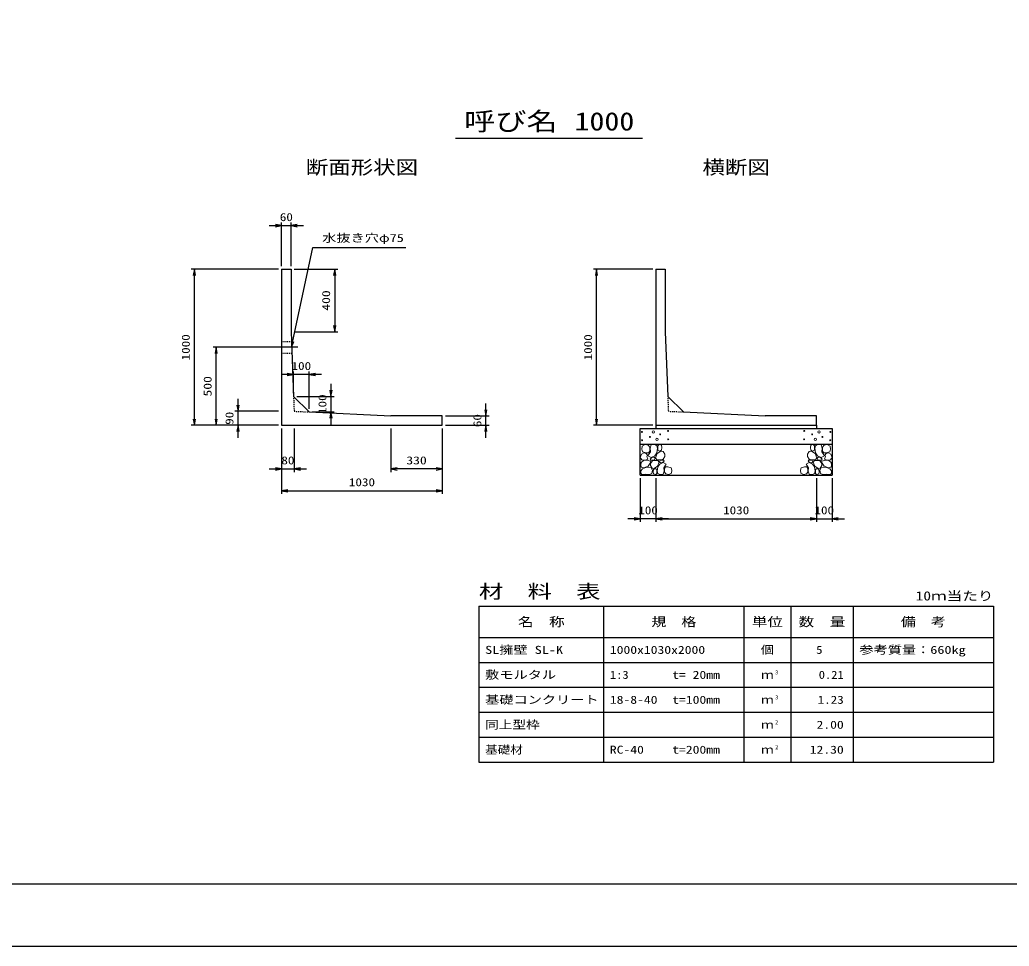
# Model space of a CAD drawing. Units: millimetres at full size. Extents: x 0 to 16820, y 0 to 12931.
# Drawn here: x 6706 to 13051, y 0 to 5940 of the extents above; entities that cross this region are included whole.
import ezdxf
from ezdxf.enums import TextEntityAlignment as Align

# ---------------------------------------------------------------- set-up
doc = ezdxf.new("R2010")
doc.units = ezdxf.units.MM
doc.linetypes.add('CHAIN', pattern=[18.5, 12, -1.5, 3.5, -1.5])
doc.linetypes.add('DASHED_SPACED', pattern=[12, 6, -6])
for name, color, linetype, lineweight in [('D-BMK', 2, 'CHAIN', 25), ('D-DCR-HCHn', 4, 'Continuous', 9), ('D-MTR-FRAM', 7, 'Continuous', 25), ('D-MTR-LINE', 7, 'Continuous', 25), ('D-STR-DIM', 7, 'Continuous', 25), ('D-STR-STRn', 1, 'Continuous', 25), ('D-STR-TXT', 7, 'Continuous', 25), ('D-TTL', 2, 'Continuous', 25), ('D-TTL-TXT', 7, 'Continuous', 25)]:
    doc.layers.add(name, color=color, linetype=linetype, lineweight=lineweight)
doc.layers.add('D-MTR', color=7, linetype='Continuous')
doc.layers.add('D-MTR-TXT', color=7, linetype='Continuous')
doc.styles.add('ＭＳ ゴシック', font='')
doc.styles.get('ＭＳ ゴシック').set_extended_font_data('MS Gothic')

# ---------------------------------------------------------------- blocks, each defined once
blk = doc.blocks.new('open_arrow')
at = {"color": 0, "linetype": 'Continuous', "lineweight": -2}
blk.add_lwpolyline([(7.5, 1.25), (0, 0), (7.5, -1.25)], dxfattribs=at)

msp = doc.modelspace()

# ---------------------------------------------------------------- linework, layer by layer
at = {"layer": 'D-BMK'}
msp.add_line((8488.922, 3840), (8346.961, 3840), dxfattribs=at)
at = {"layer": 'D-DCR-HCHn'}
for points in [[(10736.198, 3211.594), (10715.395, 3216.217), (10696.904, 3206.971), (10694.592, 3186.168), (10699.215, 3169.988), (10722.33, 3163.053), (10738.51, 3163.053), (10745.444, 3174.611), (10745.444, 3200.037)], [(10754.69, 3213.906), (10747.756, 3193.102), (10750.067, 3169.988), (10733.887, 3144.562), (10754.69, 3133.005), (10777.805, 3144.562), (10791.673, 3163.053), (10796.296, 3193.102), (10791.673, 3209.283), (10777.805, 3216.217)], [(10793.985, 3158.431), (10782.427, 3130.693), (10791.673, 3119.136), (10819.411, 3119.136), (10830.968, 3123.759), (10842.525, 3139.939), (10842.525, 3153.808), (10830.968, 3172.299), (10817.099, 3174.611)], [(10798.608, 3209.283), (10798.608, 3181.545), (10810.165, 3174.611), (10821.722, 3181.545), (10824.034, 3197.725), (10821.722, 3211.594), (10805.542, 3216.217)], [(11806.015, 3158.431), (11817.573, 3130.693), (11808.327, 3119.136), (11780.589, 3119.136), (11769.032, 3123.759), (11757.475, 3139.939), (11757.475, 3153.808), (11769.032, 3172.299), (11782.901, 3174.611)], [(11801.392, 3209.283), (11801.392, 3181.545), (11789.835, 3174.611), (11778.278, 3181.545), (11775.966, 3197.725), (11778.278, 3211.594), (11794.458, 3216.217)], [(11845.31, 3213.906), (11852.244, 3193.102), (11849.933, 3169.988), (11866.113, 3144.562), (11845.31, 3133.005), (11822.195, 3144.562), (11808.327, 3163.053), (11803.704, 3193.102), (11808.327, 3209.283), (11822.195, 3216.217)], [(11863.802, 3211.594), (11884.605, 3216.217), (11903.096, 3206.971), (11905.408, 3186.168), (11900.785, 3169.988), (11877.67, 3163.053), (11861.49, 3163.053), (11854.556, 3174.611), (11854.556, 3200.037)], [(10692.281, 3153.808), (10685.346, 3133.005), (10694.592, 3119.136), (10717.707, 3116.824), (10733.488, 3123.599), (10726.952, 3139.939), (10731.575, 3149.185), (10722.33, 3158.431), (10708.461, 3163.053)], [(10736.155, 3077.009), (10753.277, 3102.692), (10751.137, 3109.112), (10727.594, 3115.533), (10706.192, 3113.393), (10691.21, 3100.551), (10689.07, 3085.57), (10691.21, 3070.588), (10708.332, 3066.308)], [(10759.313, 3133.005), (10747.756, 3123.759), (10752.379, 3116.824), (10768.559, 3116.824), (10775.493, 3119.136), (10780.116, 3128.382), (10773.182, 3135.316)], [(10796.082, 3077.009), (10806.783, 3102.692), (10798.222, 3113.393), (10772.539, 3113.393), (10761.838, 3109.112), (10751.137, 3094.131), (10751.137, 3081.289), (10761.838, 3064.167), (10774.679, 3062.027)], [(10828.185, 3100.551), (10838.886, 3109.112), (10834.606, 3115.533), (10819.624, 3115.533), (10813.204, 3113.393), (10808.923, 3104.832), (10815.344, 3098.411)], [(11771.815, 3100.551), (11761.114, 3109.112), (11765.394, 3115.533), (11780.376, 3115.533), (11786.796, 3113.393), (11791.077, 3104.832), (11784.656, 3098.411)], [(11803.918, 3077.009), (11793.217, 3102.692), (11801.778, 3113.393), (11827.461, 3113.393), (11838.162, 3109.112), (11848.863, 3094.131), (11848.863, 3081.289), (11838.162, 3064.167), (11825.321, 3062.027)], [(11840.687, 3133.005), (11852.244, 3123.759), (11847.621, 3116.824), (11831.441, 3116.824), (11824.507, 3119.136), (11819.884, 3128.382), (11826.818, 3135.316)], [(11863.845, 3077.009), (11846.723, 3102.692), (11848.863, 3109.112), (11872.406, 3115.533), (11893.808, 3113.393), (11908.79, 3100.551), (11910.93, 3085.57), (11908.79, 3070.588), (11891.668, 3066.308)], [(11907.719, 3153.808), (11914.654, 3133.005), (11905.408, 3119.136), (11882.293, 3116.824), (11866.512, 3123.599), (11873.048, 3139.939), (11868.425, 3149.185), (11877.67, 3158.431), (11891.539, 3163.053)], [(10744.716, 3023.503), (10759.698, 3029.924), (10763.978, 3051.326), (10755.417, 3066.308), (10740.435, 3070.588), (10721.173, 3068.448), (10699.771, 3059.887), (10689.07, 3047.045), (10689.07, 3032.064), (10695.49, 3023.503), (10721.173, 3025.643)], [(10791.801, 3029.924), (10791.801, 3055.606), (10781.1, 3062.027), (10770.399, 3055.606), (10768.259, 3040.625), (10770.399, 3027.783), (10785.381, 3023.503)], [(10832.466, 3025.643), (10838.886, 3044.905), (10836.746, 3066.308), (10851.728, 3089.85), (10832.466, 3100.551), (10811.063, 3089.85), (10798.222, 3072.728), (10793.941, 3044.905), (10798.222, 3029.924), (10811.063, 3023.503)], [(10849.588, 3027.783), (10868.85, 3023.503), (10885.972, 3032.064), (10888.112, 3051.326), (10883.831, 3066.308), (10862.429, 3072.728), (10847.447, 3072.728), (10841.027, 3062.027), (10841.027, 3038.484)], [(11750.412, 3027.783), (11731.15, 3023.503), (11714.028, 3032.064), (11711.888, 3051.326), (11716.169, 3066.308), (11737.571, 3072.728), (11752.553, 3072.728), (11758.973, 3062.027), (11758.973, 3038.484)], [(11767.534, 3025.643), (11761.114, 3044.905), (11763.254, 3066.308), (11748.272, 3089.85), (11767.534, 3100.551), (11788.937, 3089.85), (11801.778, 3072.728), (11806.059, 3044.905), (11801.778, 3029.924), (11788.937, 3023.503)], [(11808.199, 3029.924), (11808.199, 3055.606), (11818.9, 3062.027), (11829.601, 3055.606), (11831.741, 3040.625), (11829.601, 3027.783), (11814.619, 3023.503)], [(11855.284, 3023.503), (11840.302, 3029.924), (11836.022, 3051.326), (11844.583, 3066.308), (11859.565, 3070.588), (11878.827, 3068.448), (11900.229, 3059.887), (11910.93, 3047.045), (11910.93, 3032.064), (11904.51, 3023.503), (11878.827, 3025.643)]]:
    msp.add_lwpolyline(points, close=True, dxfattribs=at)
for centre, radius in [((10695.727, 3297.43), 3), ((10768.336, 3297.43), 7.5), ((10863.131, 3303.481), 3), ((11736.869, 3303.481), 3), ((11831.664, 3297.43), 7.5), ((11904.273, 3297.43), 3), ((10696.869, 3243.919), 3), ((10747.292, 3265.761), 3), ((10791.664, 3249.97), 7.5), ((10812.708, 3281.639), 3), ((10864.273, 3249.97), 3), ((11735.727, 3249.97), 3), ((11787.292, 3281.639), 3), ((11808.336, 3249.97), 7.5), ((11852.708, 3265.761), 3), ((11903.131, 3243.919), 3)]:
    msp.add_circle(centre, radius, dxfattribs=at)
at = {"layer": 'D-MTR-FRAM'}
for p, q in [((9650, 2180), (12950, 2180)), ((9650, 2180), (9650, 1180)), ((12950, 2180), (12950, 1180)), ((9650, 1180), (12950, 1180))]:
    msp.add_line(p, q, dxfattribs=at)
at = {"layer": 'D-MTR-LINE'}
for p, q in [((10450, 2180), (10450, 1180)), ((11350, 2180), (11350, 1180)), ((11650, 2180), (11650, 1180)), ((12050, 2180), (12050, 1180)), ((9650, 1980), (12950, 1980)), ((9650, 1820), (12950, 1820)), ((9650, 1660), (12950, 1660)), ((9650, 1500), (12950, 1500)), ((9650, 1340), (12950, 1340))]:
    msp.add_line(p, q, dxfattribs=at)
at = {"layer": 'D-STR-DIM'}
for p, q in [((8385, 4360), (8385, 4640)), ((8445, 4360), (8445, 4640)), ((8305, 4620), (8525, 4620)), ((8365, 4340), (7805, 4340)), ((7825, 3340), (7825, 4340)), ((8465, 4340), (8745, 4340)), ((8725, 4340), (8725, 3940)), ((10765, 4340), (10385, 4340)), ((10405, 3340), (10405, 4340)), ((8465, 3940), (8745, 3940)), ((8365, 3840), (7945, 3840)), ((7965, 3340), (7965, 3840)), ((8461.261, 3545.342), (8461.261, 3685.342)), ((8561.261, 3445.342), (8561.261, 3685.342)), ((8641.261, 3665.342), (8381.261, 3665.342)), ((8701.261, 3605.342), (8701.261, 3345.342)), ((8105, 3260), (8105, 3510)), ((8481.261, 3525.342), (8721.261, 3525.342)), ((8365, 3430), (8085, 3430)), ((9695, 3260), (9695, 3480)), ((8581.261, 3425.342), (8721.261, 3425.342)), ((9435, 3400), (9715, 3400)), ((8365, 3340), (7805, 3340)), ((8365, 3340), (7945, 3340)), ((8365, 3340), (8085, 3340)), ((8385, 3320), (8385, 3040)), ((8385, 3320), (8385, 2900)), ((8465, 3320), (8465, 3040)), ((9085, 3320), (9085, 3040)), ((9415, 3320), (9415, 2900)), ((9415, 3320), (9415, 3040)), ((9435, 3340), (9715, 3340)), ((10765, 3340), (10385, 3340)), ((8305, 3060), (8545, 3060)), ((9415, 3060), (9085, 3060)), ((10685, 3000), (10685, 2720)), ((10785, 3000), (10785, 2720)), ((10785, 3000), (10785, 2720)), ((11815, 3000), (11815, 2720)), ((11815, 3000), (11815, 2720)), ((11915, 3000), (11915, 2720)), ((8385, 2920), (9415, 2920)), ((10865, 2740), (10605, 2740)), ((10785, 2740), (11815, 2740)), ((11735, 2740), (11995, 2740))]:
    msp.add_line(p, q, dxfattribs=at)
at = {"layer": 'D-STR-STRn'}
for p, q in [((8385, 4340), (8445, 4340)), ((8385, 4340), (8385, 3340)), ((8445, 4340), (8445, 3940)), ((10785, 4340), (10845, 4340)), ((10785, 4340), (10785, 3340)), ((10845, 4340), (10845, 3940)), ((8445, 3940), (8461.261, 3525.342)), ((10845, 3940), (10861.261, 3525.342)), ((8561.261, 3425.342), (8461.261, 3525.342)), ((10961.261, 3425.342), (10861.261, 3525.342)), ((8561.261, 3425.342), (9085, 3400)), ((9415, 3400), (9085, 3400)), ((9415, 3340), (9415, 3400)), ((10961.261, 3425.342), (11485, 3400)), ((11815, 3400), (11485, 3400)), ((11815, 3340), (11815, 3400)), ((8385, 3340), (9415, 3340)), ((10685, 3020), (10685, 3320)), ((10685, 3320), (11915, 3320)), ((10785, 3340), (11815, 3340)), ((10785, 3340), (10785, 3320)), ((11815, 3340), (11815, 3320)), ((11915, 3320), (11915, 3020)), ((10685, 3220), (11915, 3220)), ((10685, 3020), (11915, 3020))]:
    msp.add_line(p, q, dxfattribs=at)
at = {"layer": 'D-STR-STRn', "linetype": 'DASHED_SPACED'}
for p, q in [((8385, 3877.5), (8447.451, 3877.5)), ((8385, 3802.5), (8450.392, 3802.5))]:
    msp.add_line(p, q, dxfattribs=at)
at = {"layer": 'D-STR-STRn', "color": 2, "linetype": 'DASHED_SPACED'}
for p, q in [((8461.261, 3525.342), (8465, 3430)), ((10861.261, 3525.342), (10865, 3430)), ((8465, 3430), (8561.261, 3425.342)), ((10865, 3430), (10961.261, 3425.342))]:
    msp.add_line(p, q, dxfattribs=at)
at = {"layer": 'D-STR-TXT'}
msp.add_lwpolyline([(8448.922, 3840), (8585, 4480), (8625, 4480), (9181.193, 4480)], dxfattribs=at)
at = {"layer": 'D-TTL'}
for points in [[(0, 0), (16820, 0), (16820, 11880), (0, 11880)], [(400, 400), (16420, 400), (16420, 11480), (400, 11480)]]:
    msp.add_lwpolyline(points, close=True, dxfattribs=at)
at = {"layer": 'D-TTL-TXT'}
msp.add_line((9500, 5180), (10700, 5180), dxfattribs=at)

# ---------------------------------------------------------------- block references
at = {"layer": 'D-STR-DIM', "xscale": 5.33, "yscale": 5.33}
for p, rotation in [((8385, 4620), 180), ((7825, 4340), 270), ((8725, 4340), 270), ((10405, 4340), 270), ((8725, 3940), 90), ((7965, 3840), 270), ((8461.261, 3665.342), 180), ((8701.261, 3525.342), 90), ((8105, 3430), 90), ((9695, 3400), 90), ((7825, 3340), 90), ((7965, 3340), 90), ((8701.261, 3425.342), 270), ((10405, 3340), 90), ((8105, 3340), 270), ((9695, 3340), 270), ((8385, 3060), 180), ((9415, 3060), 180), ((9415, 2920), 180), ((10685, 2740), 180), ((11815, 2740), 180), ((11815, 2740), 180)]:
    msp.add_blockref('open_arrow', p, dxfattribs=dict(at, rotation=rotation))
for p in [(8445, 4620), (8561.261, 3665.342), (8465, 3060), (9085, 3060), (8385, 2920), (10785, 2740), (10785, 2740), (11915, 2740)]:
    msp.add_blockref('open_arrow', p, dxfattribs=at)
at = {"layer": 'D-STR-TXT', "xscale": 5.33, "yscale": 5.33, "rotation": 78}
msp.add_blockref('open_arrow', (8448.922, 3840), dxfattribs=at)

# ---------------------------------------------------------------- texts
at = {"layer": 'D-MTR', "style": 'ＭＳ ゴシック', "width": 1.3}
msp.add_text('材\u3000料\u3000表', height=87.98, dxfattribs=at).set_placement((9650, 2204), align=Align.BOTTOM_LEFT)
at = {"layer": 'D-MTR', "style": 'ＭＳ ゴシック', "width": 1.25}
msp.add_text('10ｍ当たり', height=58.65, dxfattribs=at).set_placement((12950, 2199.333), align=Align.BOTTOM_RIGHT)
at = {"layer": 'D-MTR-TXT', "style": 'ＭＳ ゴシック'}
for s, height, width, p in [('名\u3000称', 58.65, 1.25, (10050, 2080)), ('規\u3000格', 58.65, 1.2, (10900, 2080)), ('単位', 58.65, 1.25, (11500, 2080)), ('数\u3000量', 58.65, 1.25, (11850, 2080)), ('備\u3000考', 58.65, 1.2, (12500, 2080)), ('個', 51.32, 1.2, (11500, 1900)), ('ｍ', 51.32, 1.15, (11500, 1740)), ('ｍ', 51.32, 1.15, (11500, 1580)), ('ｍ', 51.32, 1.15, (11500, 1420)), ('ｍ', 51.32, 1.15, (11500, 1260))]:
    msp.add_text(s, height=height, dxfattribs=dict(at, width=width)).set_placement(p, align=Align.MIDDLE_CENTER)
for s, width, p in [('SL擁壁 SL-K', 1.3, (9690, 1900)), ('1000x1030x2000', 1.25, (10490, 1900)), ('参考質量：660kg', 1.3, (12090, 1900)), ('敷モルタル', 1.3, (9690, 1740)), ('1:3', 1.15, (10490, 1740)), ('t= 20mm', 1.25, (10890, 1740)), ('基礎コンクリート', 1.3, (9690, 1580)), ('18-8-40', 1.25, (10490, 1580)), ('t=100mm', 1.25, (10890, 1580)), ('同上型枠', 1.25, (9690, 1420)), ('基礎材', 1.15, (9690, 1260)), ('RC-40', 1.25, (10490, 1260)), ('t=200mm', 1.25, (10890, 1260))]:
    msp.add_text(s, height=51.32, dxfattribs=dict(at, width=width)).set_placement(p, align=Align.MIDDLE_LEFT)
for s, width, p in [('5', 1.15, (11853.553, 1900)), ('0.21', 1.15, (11990, 1740)), ('1.23', 1.2, (11990, 1580)), ('2.00', 1.25, (11990, 1420)), ('12.30', 1.25, (11990, 1260))]:
    msp.add_text(s, height=51.32, dxfattribs=dict(at, width=width)).set_placement(p, align=Align.MIDDLE_RIGHT)
at = {"layer": 'D-MTR-TXT', "style": 'ＭＳ ゴシック', "width": 1.15}
for s, p in [('3', (11550, 1735.333)), ('3', (11550, 1575.333)), ('2', (11550, 1415.333)), ('2', (11550, 1255.333))]:
    msp.add_text(s, height=25.66, dxfattribs=at).set_placement(p, align=Align.BOTTOM_LEFT)
at = {"layer": 'D-STR-DIM', "style": 'ＭＳ ゴシック'}
for s, width, p in [('60', 1.2, (8415, 4675)), ('100', 1.2, (8511.261, 3720.342)), ('80', 1.2, (8425, 3115)), ('330', 1.25, (9250, 3115)), ('1030', 1.2, (8900, 2975)), ('100', 1.2, (10735, 2795)), ('1030', 1.2, (11300, 2795)), ('100', 1.2, (11865, 2795))]:
    msp.add_text(s, height=51.32, dxfattribs=dict(at, width=width)).set_placement(p, align=Align.MIDDLE_CENTER)
for s, width, p in [('400', 1.25, (8670, 4140)), ('1000', 1.2, (7770, 3840)), ('1000', 1.2, (10350, 3840)), ('500', 1.25, (7910, 3590)), ('100', 1.2, (8646.261, 3475.342)), ('90', 1.2, (8050, 3385)), ('60', 1.2, (9640, 3370))]:
    msp.add_text(s, height=51.32, rotation=90, dxfattribs=dict(at, width=width)).set_placement(p, align=Align.MIDDLE_CENTER)
at = {"layer": 'D-STR-TXT', "style": 'ＭＳ ゴシック', "width": 1.3}
msp.add_text('水抜き穴φ75', height=51.32, dxfattribs=at).set_placement((8645, 4500), align=Align.BOTTOM_LEFT)
at = {"layer": 'D-TTL-TXT', "style": 'ＭＳ ゴシック'}
for s, height, width, p in [('呼び名', 117.3, 1.25, (9855, 5195)), ('1000', 117.3, 1.2, (10455, 5195)), ('断面形状図', 87.98, 1.2, (8900, 4924)), ('横断図', 87.98, 1.2, (11300, 4924))]:
    msp.add_text(s, height=height, dxfattribs=dict(at, width=width)).set_placement(p, align=Align.BOTTOM_CENTER)

doc.saveas('drawing.dxf')
